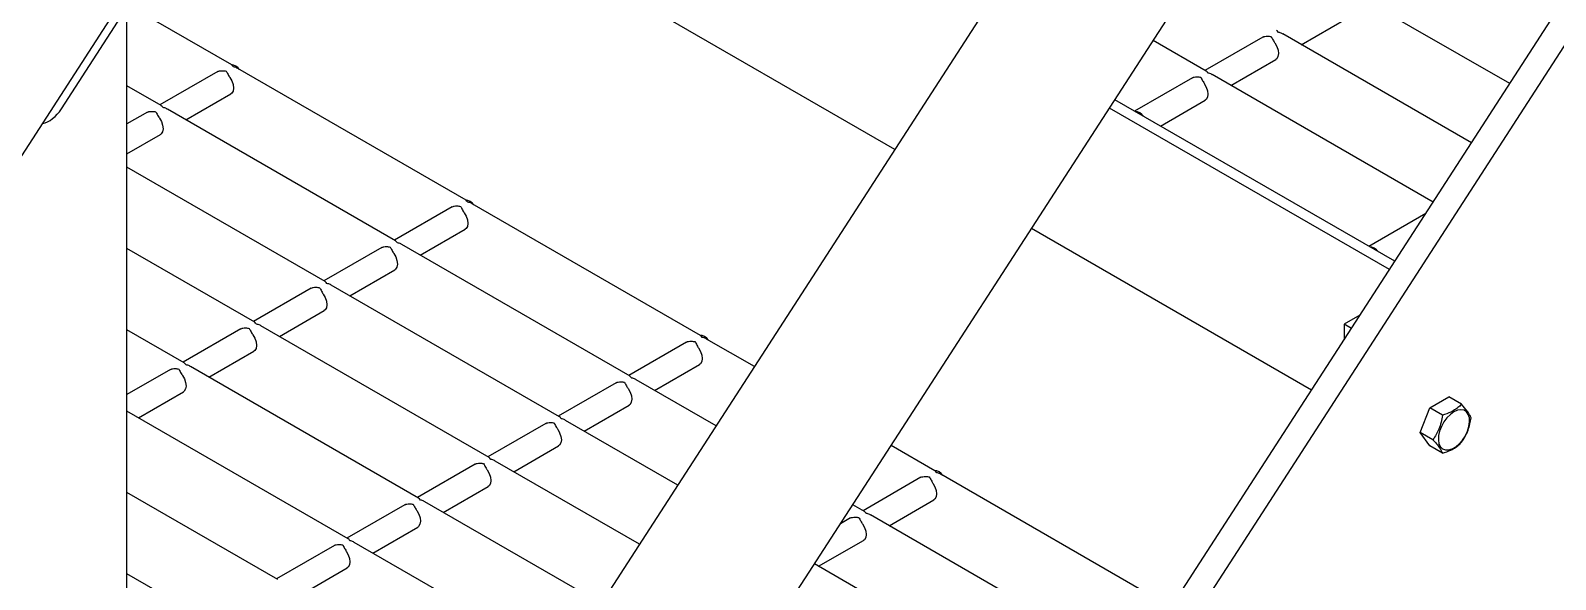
# Model space of a CAD drawing. Header units: millimetres. Extents: x 1293 to 41893, y 1011 to 26911.
# Drawn here: x 35353.7 to 35821.2, y 8703.9 to 8872.2 of the extents above; entities that cross this region are included whole.
import ezdxf

# ---------------------------------------------------------------- set-up
doc = ezdxf.new("R2010")
doc.units = ezdxf.units.MM
doc.header["$LTSCALE"] = 50
doc.layers.add('PASILLOS', color=2, linetype='Continuous')

msp = doc.modelspace()

# ---------------------------------------------------------------- linework, layer by layer
at = {"layer": 'PASILLOS', "linetype": 'Continuous', "lineweight": 25}
for p, q in [((35142.7899983, 8511.7793827), (37204.1287586, 11699.1223698)), ((36145.2441293, 9649.9172543), (35383.2922084, 8471.7498621)), ((35385.0216732, 8385.4548443), (36170.5937355, 9600.1448564)), ((35383.2922084, 8200.5217833), (36146.9735941, 9381.3633587)), ((35383.2922084, 8186.2193557), (36137.7133561, 9352.7422974)), ((35618.6778371, 8835.714654), (35424.7062331, 8947.6920775)), ((35383.2922084, 7937.1577537), (35383.2922084, 8881.9106983)), ((35807.1429206, 8855.9005212), (35759.1672111, 8883.5963088)), ((35415.3988737, 8861.6349002), (35383.2922084, 8880.1696835)), ((35363.1870089, 8848.1420399), (35381.5067314, 8876.4688924)), ((35743.254432, 8867.8494569), (35757.0190407, 8875.7955964)), ((35714.1043481, 8859.7443384), (35697.8323141, 8869.1379836)), ((35731.4555722, 8870.2033074), (35713.7212458, 8859.9654986)), ((35731.4555722, 8870.2033074), (35731.7559879, 8870.3307289)), ((35795.4016101, 8837.7455317), (35737.57217, 8871.1297569)), ((35721.6593909, 8855.382905), (35735.4239997, 8863.3290445)), ((35411.1550568, 8859.6273173), (35393.4207303, 8849.3895086)), ((35411.1550568, 8859.6273173), (35411.4554725, 8859.7547388)), ((35487.2409227, 8820.1613681), (35417.2716545, 8860.5537668)), ((35783.6602997, 8819.5905422), (35715.9771289, 8858.663205)), ((35393.8038326, 8849.1683483), (35383.2922084, 8855.2365798)), ((35709.8605311, 8857.7367555), (35692.1262047, 8847.4989468)), ((35709.8605311, 8857.7367555), (35710.1609468, 8857.8641771)), ((35401.3588755, 8844.8069149), (35415.1234842, 8852.7530544)), ((35771.9189892, 8801.4355527), (35686.0910037, 8850.9829941)), ((35700.0643498, 8842.9163531), (35713.8289586, 8850.8624926)), ((35389.5600157, 8847.1607654), (35383.2922084, 8843.5424373)), ((35389.5600157, 8847.1607654), (35389.8604314, 8847.288187)), ((35465.6458816, 8807.6948162), (35395.6766134, 8848.087215)), ((35770.2667884, 8798.8808388), (35684.4388028, 8848.4282802)), ((35383.2922084, 8834.37725), (35393.5284431, 8840.2865026)), ((35444.0508405, 8795.2282644), (35383.2922084, 8830.3034761)), ((35482.9971057, 8818.1537852), (35465.2627793, 8807.9159765)), ((35482.9971057, 8818.1537852), (35483.2975214, 8818.2812068)), ((35559.0829717, 8778.687836), (35489.1137035, 8819.0802347)), ((35781.3927671, 8816.0843722), (35763.9682536, 8806.0254147)), ((35473.2009244, 8803.3333828), (35486.9655332, 8811.2795224)), ((35746.4025323, 8761.9807569), (35660.5745468, 8811.5281983)), ((35537.4879306, 8766.2212841), (35467.5186624, 8806.6136829)), ((35422.4557994, 8782.7617125), (35383.2922084, 8805.3703723)), ((35461.4020646, 8805.6872333), (35443.6677382, 8795.4494246)), ((35461.4020646, 8805.6872333), (35461.7024804, 8805.8146549)), ((35451.6058833, 8790.866831), (35465.3704921, 8798.8129705)), ((35771.9063987, 8801.4428211), (35771.9339915, 8801.45875)), ((35439.8070235, 8793.2206815), (35422.0726971, 8782.9828727)), ((35439.8070235, 8793.2206815), (35440.1074393, 8793.348103)), ((35515.8928895, 8753.7547323), (35445.9236213, 8794.147131)), ((35430.0108422, 8778.4002791), (35443.775451, 8786.3464186)), ((35761.2004446, 8784.940975), (35756.3694911, 8782.1521249)), ((35400.8607583, 8770.2951606), (35383.2922084, 8780.4372686)), ((35418.2119824, 8780.7541296), (35400.477656, 8770.5163209)), ((35418.2119824, 8780.7541296), (35418.5123982, 8780.8815512)), ((35494.2978484, 8741.2881804), (35424.3285802, 8781.6805791)), ((35756.3694911, 8782.1521249), (35756.3694911, 8777.3921568)), ((35758.6180906, 8780.854036), (35756.3694911, 8782.1521249)), ((35408.4158011, 8765.9337272), (35422.1804099, 8773.8798667)), ((35554.8391547, 8776.6802531), (35537.1048283, 8766.4424444)), ((35554.8391547, 8776.6802531), (35555.1395704, 8776.8076747)), ((35575.6222115, 8769.1399361), (35560.9557525, 8777.6067027)), ((35472.7028073, 8728.8216285), (35402.7335391, 8769.2140273)), ((35545.0429734, 8761.8598508), (35558.8075822, 8769.8059903)), ((35396.6169413, 8768.2875777), (35383.2922084, 8760.5953731)), ((35396.6169413, 8768.2875777), (35396.9173571, 8768.4149993)), ((35563.880901, 8750.9849466), (35539.3607114, 8765.1401508)), ((35386.82076, 8753.4671754), (35400.5853688, 8761.4133149)), ((35533.2441136, 8764.2137012), (35515.5097872, 8753.9758925)), ((35533.2441136, 8764.2137012), (35533.5445293, 8764.3411228)), ((35782.6388997, 8756.490755), (35788.4717472, 8759.8579862)), ((35792.3604439, 8757.6130894), (35788.4717472, 8759.8579862)), ((35451.1077662, 8716.3550767), (35383.2922084, 8755.5041649)), ((35523.4479323, 8749.3932989), (35537.2125411, 8757.3394384)), ((35779.722476, 8748.973976), (35782.6388997, 8756.490755)), ((35786.5275964, 8754.2458582), (35782.6388997, 8756.490755)), ((35511.6490725, 8751.7471494), (35493.9147461, 8741.5093407)), ((35511.6490725, 8751.7471494), (35511.9494882, 8751.8745709)), ((35552.1395906, 8732.8299571), (35517.7656703, 8752.6735989)), ((35783.6111727, 8746.7290792), (35779.722476, 8748.973976)), ((35782.6388997, 8744.8244282), (35779.722476, 8748.973976)), ((35501.8528912, 8736.926747), (35515.6175, 8744.8728865)), ((35630.9250206, 8737.2143039), (35617.5189212, 8744.9534804)), ((35786.5275964, 8742.5795314), (35782.6388997, 8744.8244282)), ((35490.0540314, 8739.2805975), (35472.319705, 8729.0427888)), ((35490.0540314, 8739.2805975), (35490.3544471, 8739.4080191)), ((35540.3982801, 8714.6749676), (35496.1706292, 8740.2070471)), ((35480.2578501, 8724.4601952), (35494.0224589, 8732.4063347)), ((35626.6812037, 8735.206721), (35608.9468772, 8724.9689123)), ((35626.6812037, 8735.206721), (35626.9816194, 8735.3341426)), ((35702.7670696, 8695.7407718), (35632.7978014, 8736.1331706)), ((35429.5127251, 8703.8885248), (35383.2922084, 8730.5710611)), ((35528.6569697, 8696.5199782), (35474.5755881, 8727.7404952)), ((35616.8850224, 8720.3863187), (35630.6496311, 8728.3324582)), ((35468.4589903, 8726.8140456), (35450.7246639, 8716.5762369)), ((35468.4589903, 8726.8140456), (35468.759406, 8726.9414672)), ((35605.0861626, 8722.7401692), (35602.0012398, 8720.9592811)), ((35605.0861626, 8722.7401692), (35605.3865783, 8722.8675907)), ((35609.3299796, 8724.7477521), (35605.7776107, 8726.7984909)), ((35681.1720285, 8683.27422), (35611.2027603, 8723.6666187)), ((35458.662809, 8711.9936433), (35472.4274178, 8719.9397828)), ((35446.8639492, 8714.3474938), (35429.1296228, 8704.1096851)), ((35446.8639492, 8714.3474938), (35447.1643649, 8714.4749153)), ((35516.9156592, 8678.3649887), (35452.980547, 8715.2739433)), ((35595.2899813, 8707.9197668), (35609.05459, 8715.8659063)), ((35659.5769874, 8670.8076681), (35594.0363003, 8708.6435014)), ((35407.917684, 8691.4219729), (35383.2922084, 8705.6379574)), ((35437.0677679, 8699.5270914), (35450.8323767, 8707.4732309))]:
    msp.add_line(p, q, dxfattribs=at)
at = {"layer": 'PASILLOS', "linetype": 'Continuous', "lineweight": 25, "flags": 128}
for points in [[(35735.1235839, 8868.3866571), (35735.7318671, 8867.3127936), (35736.1184659, 8866.1860626), (35736.2459896, 8865.1154386), (35736.1021044, 8864.2044699), (35735.7007264, 8863.5412628), (35735.4239997, 8863.3290445)], [(35414.8230685, 8857.810667), (35415.4313517, 8856.7368035), (35415.8179505, 8855.6100725), (35415.9454742, 8854.5394486), (35415.8015889, 8853.6284798), (35415.400211, 8852.9652728), (35415.1234842, 8852.7530544)], [(35713.5285428, 8855.9201052), (35714.136826, 8854.8462417), (35714.5234248, 8853.7195107), (35714.6509485, 8852.6488868), (35714.5070633, 8851.737918), (35714.1056853, 8851.074711), (35713.8289586, 8850.8624926)], [(35393.2280274, 8845.3441152), (35393.8363106, 8844.2702516), (35394.2229094, 8843.1435206), (35394.3504331, 8842.0728967), (35394.2065478, 8841.1619279), (35393.8051699, 8840.4987209), (35393.5284431, 8840.2865026)], [(35486.6651175, 8816.3371349), (35487.2734006, 8815.2632714), (35487.6599995, 8814.1365404), (35487.7875232, 8813.0659165), (35487.6436379, 8812.1549477), (35487.2422599, 8811.4917407), (35486.9655332, 8811.2795224)], [(35465.0700764, 8803.8705831), (35465.6783595, 8802.7967195), (35466.0649584, 8801.6699885), (35466.1924821, 8800.5993646), (35466.0485968, 8799.6883958), (35465.6472188, 8799.0251888), (35465.3704921, 8798.8129705)], [(35443.4750353, 8791.4040312), (35444.0833184, 8790.3301677), (35444.4699173, 8789.2034367), (35444.597441, 8788.1328127), (35444.4535557, 8787.221844), (35444.0521777, 8786.5586369), (35443.775451, 8786.3464186)], [(35421.8799942, 8778.9374793), (35422.4882773, 8777.8636158), (35422.8748762, 8776.7368848), (35423.0023999, 8775.6662609), (35422.8585146, 8774.7552921), (35422.4571366, 8774.0920851), (35422.1804099, 8773.8798667)], [(35558.5071665, 8774.8636029), (35559.1154496, 8773.7897393), (35559.5020485, 8772.6630083), (35559.6295721, 8771.5923844), (35559.4856869, 8770.6814156), (35559.0843089, 8770.0182086), (35558.8075822, 8769.8059903)], [(35400.2849531, 8766.4709275), (35400.8932363, 8765.3970639), (35401.2798351, 8764.2703329), (35401.4073588, 8763.199709), (35401.2634735, 8762.2887402), (35400.8620955, 8761.6255332), (35400.5853688, 8761.4133149)], [(35536.9121254, 8762.397051), (35537.5204085, 8761.3231875), (35537.9070074, 8760.1964564), (35538.034531, 8759.1258325), (35537.8906458, 8758.2148638), (35537.4892678, 8757.5516567), (35537.2125411, 8757.3394384)], [(35790.0454515, 8755.2817405), (35788.9405391, 8754.4947554), (35787.8951928, 8753.4519314), (35786.9657675, 8752.2094875), (35786.2023688, 8750.834404), (35785.6461517, 8749.4008121), (35785.3271019, 8747.9859972), (35785.2624196, 8746.6662321), (35785.4555918, 8745.512666), (35785.8962045, 8744.5874876), (35786.5605042, 8743.9405738), (35787.4126783, 8743.6067997), (35788.4067859, 8743.6041593), (35789.4892344, 8743.9327948), (35790.6016687, 8744.5749894), (35791.6841171, 8745.4961223), (35792.6782247, 8746.646535), (35793.5303988, 8747.9642083), (35794.1946985, 8749.3781062), (35794.6353112, 8750.8120052), (35794.8284834, 8752.1886032), (35794.7638011, 8753.4336876), (35794.4447514, 8754.4801356), (35793.8885342, 8755.2715328), (35793.1251355, 8755.7652149), (35792.1957102, 8755.9345672), (35791.1503639, 8755.7704601), (35790.0454515, 8755.2817405)], [(35515.3170843, 8749.9304991), (35515.9253674, 8748.8566356), (35516.3119663, 8747.7299046), (35516.4394899, 8746.6592807), (35516.2956047, 8745.7483119), (35515.8942267, 8745.0851049), (35515.6175, 8744.8728865)], [(35493.7220432, 8737.4639473), (35494.3303263, 8736.3900837), (35494.7169252, 8735.2633527), (35494.8444488, 8734.1927288), (35494.7005636, 8733.28176), (35494.2991856, 8732.618553), (35494.0224589, 8732.4063347)], [(35630.3492154, 8733.3900708), (35630.9574986, 8732.3162072), (35631.3440974, 8731.1894762), (35631.4716211, 8730.1188523), (35631.3277358, 8729.2078835), (35630.9263579, 8728.5446765), (35630.6496311, 8728.3324582)], [(35472.1270021, 8724.9973954), (35472.7352852, 8723.9235319), (35473.1218841, 8722.7968008), (35473.2494077, 8721.7261769), (35473.1055225, 8720.8152082), (35472.7041445, 8720.1520011), (35472.4274178, 8719.9397828)], [(35608.7541743, 8720.9235189), (35609.3624575, 8719.8496554), (35609.7490563, 8718.7229244), (35609.87658, 8717.6523004), (35609.7326947, 8716.7413317), (35609.3313168, 8716.0781246), (35609.05459, 8715.8659063)], [(35450.531961, 8712.5308435), (35451.1402441, 8711.45698), (35451.526843, 8710.330249), (35451.6543666, 8709.2596251), (35451.5104814, 8708.3486563), (35451.1091034, 8707.6854493), (35450.8323767, 8707.4732309)]]:
    msp.add_lwpolyline(points, dxfattribs=at)
at = {"layer": 'PASILLOS', "linetype": 'Continuous', "lineweight": 25}
for centre in [(35414.8555206, 8858.1347444), (35691.9659538, 8843.7776308), (35486.6975695, 8816.6612123), (35763.8080027, 8802.3040987), (35558.5396185, 8775.1876803), (35630.3816675, 8733.7141482)]:
    msp.add_arc(centre, 3.6366978, 35.264662608, 84.740713925, dxfattribs=at)
msp.add_ellipse((35358.8764859, 8850.6304518), major_axis=(4.5287142, 6.5268131), ratio=0.6252181078, start_param=3.7363115455, end_param=4.7643820231, dxfattribs=at)
for points, knots in [([(35736.246116, 8871.6268821), (35736.2446177, 8871.6291453), (35736.0702677, 8871.8925062), (35735.8812514, 8872.0437388), (35735.6938594, 8872.1936719)], [0, 0, 0, 0, 0.0085933525, 1, 1, 1, 1]), ([(35731.7559879, 8870.3307289), (35731.8526105, 8870.354966), (35732.169486, 8870.434452), (35732.9436266, 8870.4899877), (35733.6336645, 8870.4115602), (35733.9971285, 8870.3316964), (35734.0010519, 8870.3308343)], [0, 0, 0, 0, 0.1723614537, 0.5652622384, 0.9953071929, 1, 1, 1, 1]), ([(35734.0010519, 8870.3308343), (35734.0025505, 8870.3285664), (35734.1901362, 8870.0446814), (35734.4693497, 8869.5168082), (35734.8578666, 8868.7911206), (35735.0577712, 8868.4868344), (35735.1235839, 8868.3866571)], [0, 0, 0, 0, 0.0046971273, 0.5879730075, 0.8643521995, 1, 1, 1, 1]), ([(35737.5547235, 8871.1046407), (35737.4781991, 8871.1588546), (35737.0893756, 8871.4343175), (35736.613428, 8871.5454798), (35736.2500386, 8871.6260128), (35736.246116, 8871.6268821)], [0, 0, 0, 0, 0.1951000566, 0.9913114514, 1, 1, 1, 1]), ([(35411.4554725, 8859.7547388), (35411.5520951, 8859.7789759), (35411.8689705, 8859.8584619), (35412.6431112, 8859.9139976), (35413.3331491, 8859.8355701), (35413.6966131, 8859.7557063), (35413.7005365, 8859.7548442)], [0, 0, 0, 0, 0.1723614537, 0.56526223839, 0.99530719289, 1, 1, 1, 1]), ([(35413.7005365, 8859.7548442), (35413.7020351, 8859.7525763), (35413.8896208, 8859.4686913), (35414.1688343, 8858.9408181), (35414.5573512, 8858.2151305), (35414.7572558, 8857.9108443), (35414.8230685, 8857.810667)], [0, 0, 0, 0, 0.00469712726, 0.58797300735, 0.86435219951, 1, 1, 1, 1]), ([(35415.9456005, 8861.050892), (35415.9441023, 8861.0531552), (35415.7697523, 8861.3165161), (35415.580736, 8861.4677488), (35415.393344, 8861.6176818)], [0, 0, 0, 0, 0.0085933525, 1, 1, 1, 1]), ([(35417.2542081, 8860.5286506), (35417.1776837, 8860.5828645), (35416.7888602, 8860.8583275), (35416.3129126, 8860.9694897), (35415.9495232, 8861.0500227), (35415.9456005, 8861.050892)], [0, 0, 0, 0, 0.1951000565, 0.9913114514, 1, 1, 1, 1]), ([(35710.1609468, 8857.8641771), (35710.2575694, 8857.8884142), (35710.5744449, 8857.9679001), (35711.3485856, 8858.0234358), (35712.0386234, 8857.9450083), (35712.4020874, 8857.8651445), (35712.4060108, 8857.8642824)], [0, 0, 0, 0, 0.1723614537, 0.5652622384, 0.9953071929, 1, 1, 1, 1]), ([(35714.6510749, 8859.1603303), (35714.6495766, 8859.1625934), (35714.4752266, 8859.4259543), (35714.2862103, 8859.577187), (35714.0988183, 8859.72712)], [0, 0, 0, 0, 0.0085933525, 1, 1, 1, 1]), ([(35715.9596824, 8858.6380888), (35715.883158, 8858.6923027), (35715.4943345, 8858.9677657), (35715.0183869, 8859.0789279), (35714.6549975, 8859.1594609), (35714.6510749, 8859.1603303)], [0, 0, 0, 0, 0.1951000566, 0.9913114514, 1, 1, 1, 1]), ([(35712.4060108, 8857.8642824), (35712.4075094, 8857.8620145), (35712.5950951, 8857.5781295), (35712.8743086, 8857.0502563), (35713.2628255, 8856.3245687), (35713.4627301, 8856.0202825), (35713.5285428, 8855.9201052)], [0, 0, 0, 0, 0.0046971273, 0.5879730075, 0.8643521995, 1, 1, 1, 1]), ([(35394.3505594, 8848.5843402), (35394.3490612, 8848.5866033), (35394.1747112, 8848.8499642), (35393.9856949, 8849.0011969), (35393.7983029, 8849.1511299)], [0, 0, 0, 0, 0.0085933525, 1, 1, 1, 1]), ([(35389.8604314, 8847.288187), (35389.957054, 8847.3124241), (35390.2739294, 8847.39191), (35391.0480701, 8847.4474458), (35391.738108, 8847.3690182), (35392.101572, 8847.2891544), (35392.1054954, 8847.2882923)], [0, 0, 0, 0, 0.1723614537, 0.5652622384, 0.9953071929, 1, 1, 1, 1]), ([(35392.1054954, 8847.2882923), (35392.106994, 8847.2860244), (35392.2945797, 8847.0021394), (35392.5737932, 8846.4742662), (35392.9623101, 8845.7485786), (35393.1622147, 8845.4442925), (35393.2280274, 8845.3441152)], [0, 0, 0, 0, 0.0046971273, 0.5879730074, 0.8643521995, 1, 1, 1, 1]), ([(35395.659167, 8848.0620988), (35395.5826426, 8848.1163126), (35395.1938191, 8848.3917756), (35394.7178715, 8848.5029379), (35394.3544821, 8848.5834709), (35394.3505594, 8848.5843402)], [0, 0, 0, 0, 0.1951000565, 0.9913114514, 1, 1, 1, 1]), ([(35483.2975214, 8818.2812068), (35483.3941441, 8818.3054439), (35483.7110195, 8818.3849298), (35484.4851602, 8818.4404655), (35485.1751981, 8818.362038), (35485.538662, 8818.2821742), (35485.5425855, 8818.2813121)], [0, 0, 0, 0, 0.1723614537, 0.5652622384, 0.9953071929, 1, 1, 1, 1]), ([(35485.5425855, 8818.2813121), (35485.544084, 8818.2790442), (35485.7316697, 8817.9951592), (35486.0108832, 8817.467286), (35486.3994002, 8816.7415984), (35486.5993048, 8816.4373122), (35486.6651175, 8816.3371349)], [0, 0, 0, 0, 0.0046971273, 0.5879730074, 0.8643521995, 1, 1, 1, 1]), ([(35487.7876495, 8819.57736), (35487.7861513, 8819.5796231), (35487.6118013, 8819.842984), (35487.422785, 8819.9942167), (35487.235393, 8820.1441497)], [0, 0, 0, 0, 0.0085933525, 1, 1, 1, 1]), ([(35489.0962571, 8819.0551185), (35489.0197327, 8819.1093324), (35488.6309092, 8819.3847954), (35488.1549616, 8819.4959576), (35487.7915721, 8819.5764906), (35487.7876495, 8819.57736)], [0, 0, 0, 0, 0.1951000566, 0.9913114514, 1, 1, 1, 1]), ([(35466.1926084, 8807.1108081), (35466.1911102, 8807.1130713), (35466.0167602, 8807.3764322), (35465.8277439, 8807.5276648), (35465.6403519, 8807.6775979)], [0, 0, 0, 0, 0.0085933525, 1, 1, 1, 1]), ([(35467.501216, 8806.5885667), (35467.4246916, 8806.6427806), (35467.0358681, 8806.9182435), (35466.5599205, 8807.0294058), (35466.196531, 8807.1099388), (35466.1926084, 8807.1108081)], [0, 0, 0, 0, 0.1951000566, 0.9913114514, 1, 1, 1, 1]), ([(35461.7024804, 8805.8146549), (35461.799103, 8805.838892), (35462.1159784, 8805.9183779), (35462.8901191, 8805.9739137), (35463.580157, 8805.8954861), (35463.9436209, 8805.8156223), (35463.9475444, 8805.8147602)], [0, 0, 0, 0, 0.17236145372, 0.56526223842, 0.99530719289, 1, 1, 1, 1]), ([(35463.9475444, 8805.8147602), (35463.9490429, 8805.8124924), (35464.1366286, 8805.5286073), (35464.4158421, 8805.0007341), (35464.8043591, 8804.2750466), (35465.0042637, 8803.9707604), (35465.0700764, 8803.8705831)], [0, 0, 0, 0, 0.0046971273, 0.5879730074, 0.8643521995, 1, 1, 1, 1]), ([(35440.1074393, 8793.348103), (35440.2040619, 8793.3723401), (35440.5209373, 8793.4518261), (35441.295078, 8793.5073618), (35441.9851159, 8793.4289343), (35442.3485798, 8793.3490705), (35442.3525033, 8793.3482084)], [0, 0, 0, 0, 0.1723614537, 0.5652622384, 0.9953071929, 1, 1, 1, 1]), ([(35442.3525033, 8793.3482084), (35442.3540018, 8793.3459405), (35442.5415875, 8793.0620555), (35442.820801, 8792.5341823), (35443.209318, 8791.8084947), (35443.4092226, 8791.5042085), (35443.4750353, 8791.4040312)], [0, 0, 0, 0, 0.00469712726, 0.58797300742, 0.86435219951, 1, 1, 1, 1]), ([(35444.5975673, 8794.6442562), (35444.5960691, 8794.6465194), (35444.4217191, 8794.9098803), (35444.2327028, 8795.0611129), (35444.0453108, 8795.211046)], [0, 0, 0, 0, 0.0085933525, 1, 1, 1, 1]), ([(35445.9061749, 8794.1220148), (35445.8296505, 8794.1762287), (35445.440827, 8794.4516916), (35444.9648794, 8794.5628539), (35444.6014899, 8794.6433869), (35444.5975673, 8794.6442562)], [0, 0, 0, 0, 0.1951000566, 0.9913114514, 1, 1, 1, 1]), ([(35418.5123982, 8780.8815512), (35418.6090208, 8780.9057883), (35418.9258962, 8780.9852742), (35419.7000369, 8781.0408099), (35420.3900748, 8780.9623824), (35420.7535387, 8780.8825186), (35420.7574622, 8780.8816565)], [0, 0, 0, 0, 0.1723614537, 0.5652622384, 0.9953071929, 1, 1, 1, 1]), ([(35420.7574622, 8780.8816565), (35420.7589607, 8780.8793886), (35420.9465464, 8780.5955036), (35421.2257599, 8780.0676304), (35421.6142769, 8779.3419428), (35421.8141815, 8779.0376566), (35421.8799942, 8778.9374793)], [0, 0, 0, 0, 0.0046971273, 0.5879730074, 0.8643521995, 1, 1, 1, 1]), ([(35423.0025262, 8782.1777044), (35423.001028, 8782.1799675), (35422.826678, 8782.4433284), (35422.6376617, 8782.5945611), (35422.4502697, 8782.7444941)], [0, 0, 0, 0, 0.0085933525, 1, 1, 1, 1]), ([(35424.3111338, 8781.6554629), (35424.2346094, 8781.7096768), (35423.8457859, 8781.9851398), (35423.3698383, 8782.096302), (35423.0064488, 8782.176835), (35423.0025262, 8782.1777044)], [0, 0, 0, 0, 0.1951000566, 0.9913114514, 1, 1, 1, 1]), ([(35559.6296985, 8778.1038279), (35559.6282002, 8778.106091), (35559.4538503, 8778.369452), (35559.264834, 8778.5206846), (35559.077442, 8778.6706177)], [0, 0, 0, 0, 0.0085933525, 1, 1, 1, 1]), ([(35555.1395704, 8776.8076747), (35555.236193, 8776.8319118), (35555.5530685, 8776.9113977), (35556.3272092, 8776.9669335), (35557.0172471, 8776.8885059), (35557.380711, 8776.8086421), (35557.3846344, 8776.80778)], [0, 0, 0, 0, 0.1723614537, 0.5652622384, 0.9953071929, 1, 1, 1, 1]), ([(35557.3846344, 8776.80778), (35557.386133, 8776.8055121), (35557.5737187, 8776.5216271), (35557.8529322, 8775.9937539), (35558.2414492, 8775.2680664), (35558.4413537, 8774.9637802), (35558.5071665, 8774.8636029)], [0, 0, 0, 0, 0.0046971273, 0.5879730075, 0.8643521995, 1, 1, 1, 1]), ([(35560.938306, 8777.5815865), (35560.8617817, 8777.6358003), (35560.4729582, 8777.9112633), (35559.9970106, 8778.0224256), (35559.6336211, 8778.1029586), (35559.6296985, 8778.1038279)], [0, 0, 0, 0, 0.1951000566, 0.9913114514, 1, 1, 1, 1]), ([(35401.4074851, 8769.7111525), (35401.4059869, 8769.7134157), (35401.2316369, 8769.9767766), (35401.0426206, 8770.1280092), (35400.8552286, 8770.2779423)], [0, 0, 0, 0, 0.0085933525, 1, 1, 1, 1]), ([(35402.7160927, 8769.1889111), (35402.6395683, 8769.2431249), (35402.2507448, 8769.5185879), (35401.7747972, 8769.6297502), (35401.4114078, 8769.7102832), (35401.4074851, 8769.7111525)], [0, 0, 0, 0, 0.1951000566, 0.9913114514, 1, 1, 1, 1]), ([(35396.9173571, 8768.4149993), (35397.0139797, 8768.4392364), (35397.3308551, 8768.5187223), (35398.1049958, 8768.5742581), (35398.7950337, 8768.4958305), (35399.1584977, 8768.4159667), (35399.1624211, 8768.4151046)], [0, 0, 0, 0, 0.1723614537, 0.5652622384, 0.9953071929, 1, 1, 1, 1]), ([(35399.1624211, 8768.4151046), (35399.1639196, 8768.4128368), (35399.3515053, 8768.1289517), (35399.6307188, 8767.6010785), (35400.0192358, 8766.875391), (35400.2191404, 8766.5711048), (35400.2849531, 8766.4709275)], [0, 0, 0, 0, 0.0046971273, 0.5879730074, 0.8643521995, 1, 1, 1, 1]), ([(35533.5445293, 8764.3411228), (35533.6411519, 8764.3653599), (35533.9580274, 8764.4448459), (35534.7321681, 8764.5003816), (35535.422206, 8764.4219541), (35535.7856699, 8764.3420902), (35535.7895933, 8764.3412281)], [0, 0, 0, 0, 0.17236145373, 0.56526223843, 0.99530719289, 1, 1, 1, 1]), ([(35538.0346574, 8765.637276), (35538.0331591, 8765.6395392), (35537.8588092, 8765.9029001), (35537.6697929, 8766.0541327), (35537.4824009, 8766.2040658)], [0, 0, 0, 0, 0.0085933525, 1, 1, 1, 1]), ([(35539.3432649, 8765.1150346), (35539.2667406, 8765.1692485), (35538.8779171, 8765.4447114), (35538.4019695, 8765.5558737), (35538.03858, 8765.6364067), (35538.0346574, 8765.637276)], [0, 0, 0, 0, 0.1951000566, 0.9913114514, 1, 1, 1, 1]), ([(35535.7895933, 8764.3412281), (35535.7910919, 8764.3389603), (35535.9786776, 8764.0550753), (35536.2578911, 8763.5272021), (35536.6464081, 8762.8015145), (35536.8463126, 8762.4972283), (35536.9121254, 8762.397051)], [0, 0, 0, 0, 0.0046971273, 0.5879730075, 0.8643521995, 1, 1, 1, 1]), ([(35792.3604439, 8757.6130894), (35792.1782703, 8757.4292151), (35791.6506013, 8756.8966197), (35790.6036159, 8756.0646973), (35788.880787, 8755.0679587), (35787.398076, 8754.5499652), (35786.5275964, 8754.2458582)], [0, 0, 0, 0, 0.1315464599, 0.3810267709, 0.6366091688, 1, 1, 1, 1]), ([(35795.2768676, 8753.4635416), (35795.1531987, 8753.7488317), (35794.9031792, 8754.3255982), (35794.0556765, 8755.6541022), (35793.0168648, 8756.8545385), (35792.3604439, 8757.6130894)], [0, 0, 0, 0, 0.2648633469, 0.5354700776, 1, 1, 1, 1]), ([(35511.9494882, 8751.8745709), (35512.0461108, 8751.898808), (35512.3629863, 8751.978294), (35513.137127, 8752.0338297), (35513.8271649, 8751.9554022), (35514.1906288, 8751.8755384), (35514.1945523, 8751.8746763)], [0, 0, 0, 0, 0.1723614537, 0.5652622384, 0.9953071929, 1, 1, 1, 1]), ([(35514.1945523, 8751.8746763), (35514.1960508, 8751.8724084), (35514.3836365, 8751.5885234), (35514.66285, 8751.0606502), (35515.051367, 8750.3349626), (35515.2512715, 8750.0306764), (35515.3170843, 8749.9304991)], [0, 0, 0, 0, 0.0046971273, 0.5879730075, 0.8643521995, 1, 1, 1, 1]), ([(35516.4396163, 8753.1707242), (35516.438118, 8753.1729873), (35516.2637681, 8753.4363482), (35516.0747518, 8753.5875809), (35515.8873598, 8753.7375139)], [0, 0, 0, 0, 0.0085933525, 1, 1, 1, 1]), ([(35517.7482238, 8752.6484827), (35517.6716995, 8752.7026966), (35517.282876, 8752.9781596), (35516.8069284, 8753.0893218), (35516.4435389, 8753.1698548), (35516.4396163, 8753.1707242)], [0, 0, 0, 0, 0.1951000566, 0.9913114514, 1, 1, 1, 1]), ([(35786.5275964, 8754.2458582), (35786.4039275, 8753.5191989), (35786.153908, 8752.050123), (35785.3064053, 8749.4081294), (35784.2675936, 8747.7664499), (35783.6111727, 8746.7290792)], [0, 0, 0, 0, 0.2648633469, 0.5354700776, 1, 1, 1, 1]), ([(35792.3604439, 8745.9467625), (35792.7427223, 8746.5241298), (35793.5155686, 8747.6913842), (35794.6532072, 8750.1658859), (35795.0353764, 8752.186637), (35795.2768676, 8753.4635416)], [0, 0, 0, 0, 0.2648633469, 0.5354700776, 1, 1, 1, 1]), ([(35783.6111727, 8746.7290792), (35783.9934511, 8746.294497), (35784.7662974, 8745.415909), (35785.903936, 8743.9199131), (35786.2861052, 8743.0985484), (35786.5275964, 8742.5795314)], [0, 0, 0, 0, 0.2648633469, 0.5354700776, 1, 1, 1, 1]), ([(35786.5275964, 8742.5795314), (35787.3980908, 8742.8836321), (35788.8654766, 8743.3962525), (35790.5918711, 8744.3902613), (35791.6417302, 8745.2213435), (35792.1782726, 8745.7628917), (35792.3604439, 8745.9467625)], [0, 0, 0, 0, 0.36338935629, 0.61256267501, 0.86845407398, 1, 1, 1, 1]), ([(35494.8445752, 8740.7041723), (35494.8430769, 8740.7064354), (35494.668727, 8740.9697964), (35494.4797107, 8741.121029), (35494.2923187, 8741.2709621)], [0, 0, 0, 0, 0.0085933525, 1, 1, 1, 1]), ([(35490.3544471, 8739.4080191), (35490.4510697, 8739.4322562), (35490.7679452, 8739.5117421), (35491.5420859, 8739.5672779), (35492.2321238, 8739.4888503), (35492.5955877, 8739.4089865), (35492.5995112, 8739.4081244)], [0, 0, 0, 0, 0.1723614537, 0.5652622384, 0.9953071929, 1, 1, 1, 1]), ([(35492.5995112, 8739.4081244), (35492.6010097, 8739.4058565), (35492.7885954, 8739.1219715), (35493.0678089, 8738.5940983), (35493.4563259, 8737.8684108), (35493.6562304, 8737.5641246), (35493.7220432, 8737.4639473)], [0, 0, 0, 0, 0.0046971273, 0.5879730075, 0.8643521995, 1, 1, 1, 1]), ([(35496.1531827, 8740.1819309), (35496.0766584, 8740.2361447), (35495.6878349, 8740.5116077), (35495.2118873, 8740.62277), (35494.8484978, 8740.703303), (35494.8445752, 8740.7041723)], [0, 0, 0, 0, 0.1951000566, 0.99131145138, 1, 1, 1, 1]), ([(35631.4717474, 8736.6302958), (35631.4702492, 8736.632559), (35631.2958992, 8736.8959199), (35631.1068829, 8737.0471525), (35630.9194909, 8737.1970856)], [0, 0, 0, 0, 0.0085933525, 1, 1, 1, 1]), ([(35632.780355, 8736.1080544), (35632.7038306, 8736.1622683), (35632.3150071, 8736.4377312), (35631.8390595, 8736.5488935), (35631.4756701, 8736.6294265), (35631.4717474, 8736.6302958)], [0, 0, 0, 0, 0.19510005654, 0.99131145138, 1, 1, 1, 1]), ([(35626.9816194, 8735.3341426), (35627.078242, 8735.3583797), (35627.3951174, 8735.4378657), (35628.1692581, 8735.4934014), (35628.859296, 8735.4149739), (35629.22276, 8735.33511), (35629.2266834, 8735.3342479)], [0, 0, 0, 0, 0.1723614537, 0.5652622384, 0.9953071929, 1, 1, 1, 1]), ([(35629.2266834, 8735.3342479), (35629.228182, 8735.3319801), (35629.4157677, 8735.048095), (35629.6949812, 8734.5202218), (35630.0834981, 8733.7945343), (35630.2834027, 8733.4902481), (35630.3492154, 8733.3900708)], [0, 0, 0, 0, 0.0046971273, 0.5879730074, 0.8643521995, 1, 1, 1, 1]), ([(35468.759406, 8726.9414672), (35468.8560286, 8726.9657043), (35469.1729041, 8727.0451903), (35469.9470448, 8727.100726), (35470.6370827, 8727.0222985), (35471.0005466, 8726.9424346), (35471.0044701, 8726.9415725)], [0, 0, 0, 0, 0.1723614537, 0.5652622384, 0.9953071929, 1, 1, 1, 1]), ([(35473.2495341, 8728.2376204), (35473.2480358, 8728.2398836), (35473.0736859, 8728.5032445), (35472.8846696, 8728.6544771), (35472.6972776, 8728.8044102)], [0, 0, 0, 0, 0.0085933525, 1, 1, 1, 1]), ([(35474.5581416, 8727.715379), (35474.4816173, 8727.7695929), (35474.0927938, 8728.0450558), (35473.6168462, 8728.1562181), (35473.2534567, 8728.2367511), (35473.2495341, 8728.2376204)], [0, 0, 0, 0, 0.1951000566, 0.9913114514, 1, 1, 1, 1]), ([(35471.0044701, 8726.9415725), (35471.0059686, 8726.9393047), (35471.1935543, 8726.6554197), (35471.4727678, 8726.1275464), (35471.8612848, 8725.4018589), (35472.0611894, 8725.0975727), (35472.1270021, 8724.9973954)], [0, 0, 0, 0, 0.00469712726, 0.58797300745, 0.86435219951, 1, 1, 1, 1]), ([(35605.3865783, 8722.8675907), (35605.4832009, 8722.8918278), (35605.8000763, 8722.9713138), (35606.574217, 8723.0268495), (35607.2642549, 8722.948422), (35607.6277189, 8722.8685582), (35607.6316423, 8722.8676961)], [0, 0, 0, 0, 0.17236145371, 0.5652622384, 0.99530719289, 1, 1, 1, 1]), ([(35607.6316423, 8722.8676961), (35607.6331409, 8722.8654282), (35607.8207266, 8722.5815432), (35608.0999401, 8722.05367), (35608.488457, 8721.3279824), (35608.6883616, 8721.0236962), (35608.7541743, 8720.9235189)], [0, 0, 0, 0, 0.0046971273, 0.5879730074, 0.8643521995, 1, 1, 1, 1]), ([(35609.8767063, 8724.1637439), (35609.8752081, 8724.1660071), (35609.7008581, 8724.429368), (35609.5118418, 8724.5806007), (35609.3244498, 8724.7305337)], [0, 0, 0, 0, 0.0085933525, 1, 1, 1, 1]), ([(35611.1853139, 8723.6415025), (35611.1087895, 8723.6957164), (35610.719966, 8723.9711794), (35610.2440184, 8724.0823416), (35609.880629, 8724.1628746), (35609.8767063, 8724.1637439)], [0, 0, 0, 0, 0.1951000565, 0.9913114514, 1, 1, 1, 1]), ([(35447.1643649, 8714.4749153), (35447.2609875, 8714.4991524), (35447.577863, 8714.5786384), (35448.3520037, 8714.6341741), (35449.0420416, 8714.5557466), (35449.4055055, 8714.4758828), (35449.409429, 8714.4750207)], [0, 0, 0, 0, 0.1723614537, 0.5652622384, 0.9953071929, 1, 1, 1, 1]), ([(35449.409429, 8714.4750207), (35449.4109275, 8714.4727528), (35449.5985132, 8714.1888678), (35449.8777267, 8713.6609946), (35450.2662437, 8712.935307), (35450.4661483, 8712.6310208), (35450.531961, 8712.5308435)], [0, 0, 0, 0, 0.00469712726, 0.58797300745, 0.86435219951, 1, 1, 1, 1]), ([(35451.654493, 8715.7710686), (35451.6529947, 8715.7733317), (35451.4786448, 8716.0366926), (35451.2896285, 8716.1879253), (35451.1022365, 8716.3378583)], [0, 0, 0, 0, 0.0085933525, 1, 1, 1, 1]), ([(35452.9631005, 8715.2488271), (35452.8865762, 8715.303041), (35452.4977527, 8715.578504), (35452.0218051, 8715.6896662), (35451.6584156, 8715.7701992), (35451.654493, 8715.7710686)], [0, 0, 0, 0, 0.1951000566, 0.9913114514, 1, 1, 1, 1])]:
    msp.add_open_spline(points, degree=3, knots=knots, dxfattribs=at)

doc.saveas('drawing.dxf')
